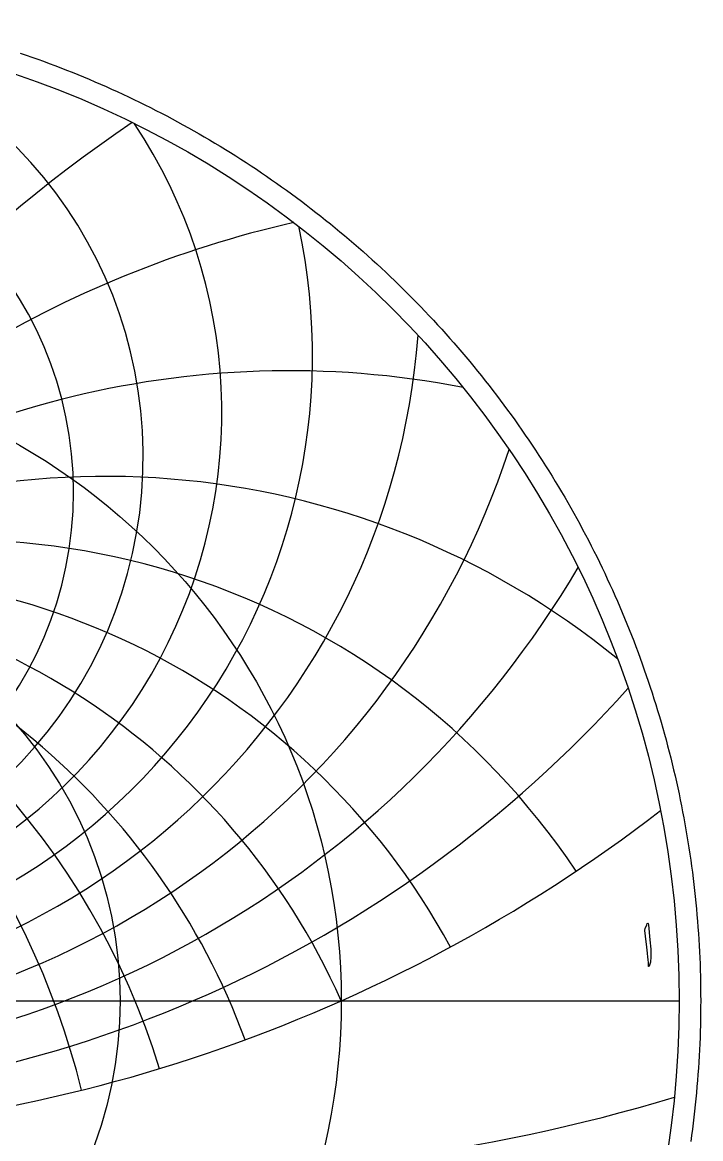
# Model space of a CAD drawing. Header units: millimetres. Extents: x -68 to 68, y -68 to 70.
# Drawn here: x 22 to 68.5, y -9.4 to 67 of the extents above; entities that cross this region are included whole.
import ezdxf

# ---------------------------------------------------------------- set-up
doc = ezdxf.new("R2010")
doc.units = ezdxf.units.MM
for name, color, linetype in [('CUT_OUTER', 1, 'Continuous'), ('ENGRAVE', 7, 'Continuous'), ('ENGRAVE_FINE', 8, 'Continuous'), ('TEXT', 5, 'Continuous')]:
    doc.layers.add(name, color=color, linetype=linetype)

msp = doc.modelspace()

# ---------------------------------------------------------------- linework, layer by layer
at = {"layer": 'CUT_OUTER'}
msp.add_lwpolyline([(21.8779, 64.8859), (22.2756, 64.7505), (22.6725, 64.6126), (23.0685, 64.4722), (23.4637, 64.3295), (23.858, 64.1843), (24.2513, 64.0367), (24.6438, 63.8867), (25.0354, 63.7343), (25.4259, 63.5795), (25.8156, 63.4222), (26.2042, 63.2627), (26.5919, 63.1007), (26.9786, 62.9363), (27.3643, 62.7696), (27.7489, 62.6005), (28.1325, 62.4291), (28.515, 62.2553), (28.8965, 62.0791), (29.2768, 61.9007), (29.6561, 61.7199), (30.0342, 61.5367), (30.4113, 61.3513), (30.7871, 61.1635), (31.1618, 60.9735), (31.5354, 60.7811), (31.9077, 60.5865), (32.2789, 60.3896), (32.6488, 60.1904), (33.0175, 59.9889), (33.385, 59.7852), (33.7512, 59.5792), (34.1161, 59.371), (34.4798, 59.1605), (34.8421, 58.9479), (35.2032, 58.733), (35.5629, 58.5159), (35.9213, 58.2965), (36.2783, 58.075), (36.634, 57.8513), (36.9882, 57.6255), (37.3411, 57.3974), (37.6926, 57.1672), (38.0427, 56.9349), (38.3913, 56.7004), (38.7385, 56.4638), (39.0842, 56.225), (39.4285, 55.9841), (39.7712, 55.7411), (40.1125, 55.4961), (40.4523, 55.2489), (40.7905, 54.9996), (41.1272, 54.7483), (41.4624, 54.4949), (41.796, 54.2395), (42.128, 53.982), (42.4584, 53.7225), (42.7873, 53.461), (43.1145, 53.1974), (43.4401, 52.9319), (43.764, 52.6644), (44.0864, 52.3948), (44.407, 52.1233), (44.726, 51.8499), (45.0433, 51.5745), (45.3589, 51.2971), (45.6728, 51.0178), (45.985, 50.7366), (46.2954, 50.4535), (46.6042, 50.1685), (46.9111, 49.8816), (47.2163, 49.5928), (47.5197, 49.3022), (47.8213, 49.0097), (48.1211, 48.7153), (48.4191, 48.4191), (48.7153, 48.1211), (49.0097, 47.8213), (49.3022, 47.5197), (49.5928, 47.2163), (49.8816, 46.9111), (50.1685, 46.6042), (50.4535, 46.2954), (50.7366, 45.985), (51.0178, 45.6728), (51.2971, 45.3589), (51.5745, 45.0433), (51.8499, 44.726), (52.1233, 44.407), (52.3948, 44.0864), (52.6644, 43.764), (52.9319, 43.4401), (53.1974, 43.1145), (53.461, 42.7873), (53.7225, 42.4584), (53.982, 42.128), (54.2395, 41.796), (54.4949, 41.4624), (54.7483, 41.1272), (54.9996, 40.7905), (55.2489, 40.4523), (55.4961, 40.1125), (55.7411, 39.7712), (55.9841, 39.4285), (56.225, 39.0842), (56.4638, 38.7385), (56.7004, 38.3913), (56.9349, 38.0427), (57.1672, 37.6926), (57.3974, 37.3411), (57.6255, 36.9882), (57.8513, 36.634), (58.075, 36.2783), (58.2965, 35.9213), (58.5159, 35.5629), (58.733, 35.2032), (58.9479, 34.8421), (59.1605, 34.4798), (59.371, 34.1161), (59.5792, 33.7512), (59.7852, 33.385), (59.9889, 33.0175), (60.1904, 32.6488), (60.3896, 32.2789), (60.5865, 31.9077), (60.7811, 31.5354), (60.9735, 31.1618), (61.1635, 30.7871), (61.3513, 30.4113), (61.5367, 30.0342), (61.7199, 29.6561), (61.9007, 29.2768), (62.0791, 28.8965), (62.2553, 28.515), (62.4291, 28.1325), (62.6005, 27.7489), (62.7696, 27.3643), (62.9363, 26.9786), (63.1007, 26.5919), (63.2627, 26.2042), (63.4222, 25.8156), (63.5795, 25.4259), (63.7343, 25.0354), (63.8867, 24.6438), (64.0367, 24.2513), (64.1843, 23.858), (64.3295, 23.4637), (64.4722, 23.0685), (64.6126, 22.6725), (64.7505, 22.2756), (64.8859, 21.8779), (65.0189, 21.4794), (65.1495, 21.08), (65.2776, 20.6799), (65.4033, 20.2789), (65.5265, 19.8772), (65.6472, 19.4748), (65.7655, 19.0716), (65.8813, 18.6677), (65.9946, 18.2632), (66.1054, 17.8579), (66.2137, 17.4519), (66.3196, 17.0453), (66.4229, 16.6381), (66.5237, 16.2302), (66.6221, 15.8217), (66.7179, 15.4126), (66.8112, 15.003), (66.902, 14.5927), (66.9903, 14.182), (67.076, 13.7706), (67.1593, 13.3588), (67.24, 12.9465), (67.3181, 12.5337), (67.3938, 12.1204), (67.4669, 11.7066), (67.5374, 11.2924), (67.6055, 10.8778), (67.6709, 10.4628), (67.7339, 10.0474), (67.7942, 9.6316), (67.8521, 9.2154), (67.9073, 8.7989), (67.96, 8.3821), (68.0102, 7.9649), (68.0578, 7.5475), (68.1028, 7.1297), (68.1453, 6.7117), (68.1852, 6.2935), (68.2225, 5.875), (68.2573, 5.4563), (68.2895, 5.0373), (68.3191, 4.6182), (68.3461, 4.1989), (68.3706, 3.7795), (68.3925, 3.3599), (68.4118, 2.9402), (68.4286, 2.5204), (68.4428, 2.1005), (68.4544, 1.6805), (68.4634, 1.2604), (68.4698, 0.8403), (68.4737, 0.4202), (68.475, 0), (68.4737, -0.4202), (68.4698, -0.8403), (68.4634, -1.2604), (68.4544, -1.6805), (68.4428, -2.1005), (68.4286, -2.5204), (68.4118, -2.9402), (68.3925, -3.3599), (68.3706, -3.7795), (68.3461, -4.1989), (68.3191, -4.6182), (68.2895, -5.0373), (68.2573, -5.4563), (68.2225, -5.875), (68.1852, -6.2935), (68.1453, -6.7117), (68.1028, -7.1297), (68.0578, -7.5475), (68.0102, -7.9649), (67.96, -8.3821), (67.9073, -8.7989), (67.8521, -9.2154), (67.7942, -9.6316)], dxfattribs=at)
at = {"layer": 'ENGRAVE'}
msp.add_lwpolyline([(0, 0), (67, 0)], dxfattribs=at)
for radius in [67, 43.8575, 28.7086]:
    msp.add_circle((0, 0), radius, dxfattribs=at)
for centre, radius, start, end in [((0, 37.2405), 30.2941, 270, 75.494493), ((0, 34.8434), 25.5212, 270, 90), ((0, 40.2865), 35.6769, 270, 33.656972), ((0, 44.1868), 41.8883, 270, 12.193718), ((0, 49.2528), 49.2528, 270, 355.713047), ((0, 55.9771), 58.2756, 270, 341.774633), ((0, 65.1849), 69.7945, 270, 329.403421), ((0, -19.5266), 48.008, 24, 90), ((0, -19.5266), 48.008, 24, 90), ((0, 78.366), 85.3124, 270, 318.09584), ((0, 98.5055), 107.8277, 270, 307.554233), ((30.5344, 113.9561), 125.8643, 268.006904, 286.68594)]:
    msp.add_arc(centre, radius, start, end, dxfattribs=at)
at = {"layer": 'ENGRAVE_FINE'}
for centre, radius, start, end in [((83.1523, -19.5266), 96.016, 123.937589, 150), ((83.1523, -19.5266), 96.016, 123.937589, 150), ((57.2137, -19.5266), 74.6872, 102.845994, 140), ((57.2137, -19.5266), 74.6872, 102.845994, 140), ((40.2835, -19.5266), 62.67, 79.036959, 130), ((40.2835, -19.5266), 62.67, 79.036959, 130), ((27.7174, -19.5266), 55.4349, 50.771346, 120), ((27.7174, -19.5266), 55.4349, 50.771346, 120), ((17.4735, -19.5266), 51.089, 33.772617, 110), ((17.4735, -19.5266), 51.089, 33.772617, 110), ((8.4651, -19.5266), 48.7486, 28.429738, 100), ((8.4651, -19.5266), 48.7486, 28.429738, 100), ((-27.7174, -19.5266), 55.4349, 13.992665, 60), ((-17.4735, -19.5266), 51.089, 16.930802, 70), ((-8.4651, -19.5266), 48.7486, 20.225434, 80), ((-8.4651, -19.5266), 48.7486, 20.225434, 80), ((-17.4735, -19.5266), 51.089, 16.930802, 70), ((-27.7174, -19.5266), 55.4349, 13.992665, 60)]:
    msp.add_arc(centre, radius, start, end, dxfattribs=at)
at = {"layer": 'TEXT'}
msp.add_lwpolyline([(64.7798, 5.2031), (64.8205, 5.2819), (64.8532, 5.3096), (64.878, 5.2862), (64.8947, 5.2116), (64.9927, 4.1684), (65.0509, 3.5281), (65.064, 3.0166), (65.0318, 2.6339), (64.9543, 2.38), (64.9402, 2.3593), (64.9277, 2.3481), (64.9168, 2.3465), (64.9075, 2.3545), (64.9, 2.367), (64.8947, 2.3832), (64.8915, 2.4032), (64.8905, 2.4269), (64.8905, 2.6113), (64.882, 2.8069), (64.8649, 3.0137), (64.8394, 3.2316), (64.8338, 3.2886), (64.817, 3.4424), (64.7891, 3.6931), (64.75, 4.0407), (64.6563, 4.8114), (64.6541, 4.8524), (64.6563, 4.8902), (64.6627, 4.9247), (64.6733, 4.9562)], close=True, dxfattribs=at)

doc.saveas('drawing.dxf')
